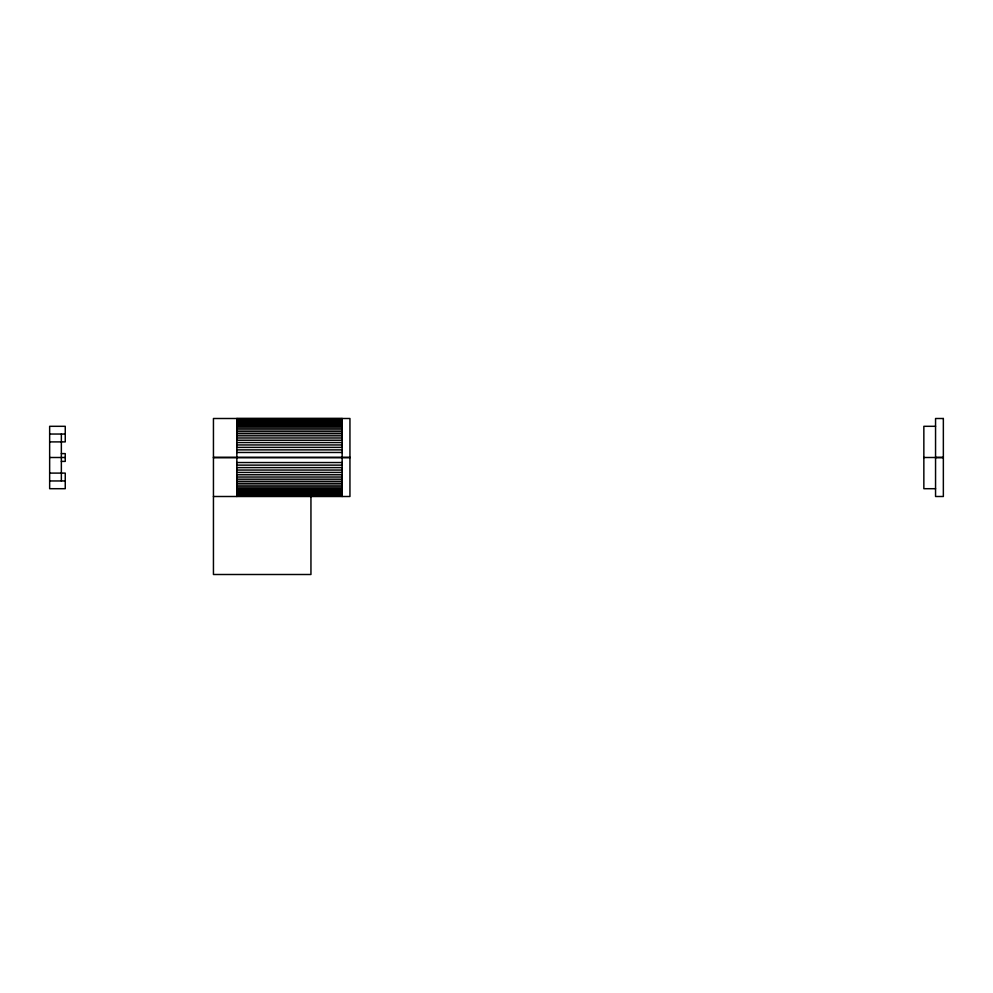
<?xml version="1.0" encoding="UTF-8"?>
<svg xmlns="http://www.w3.org/2000/svg" width="993" height="993" viewBox="0 0 993 993"><rect width="100%" height="100%" fill="white"/><g stroke="black" fill="none" stroke-linecap="round" stroke-linejoin="round"><path stroke-width="1.49" d="M236.843 418.587L342.151 418.587M236.843 418.835L342.151 418.835M236.843 419.245L342.151 419.245M236.843 419.828L342.151 419.828M236.843 420.56L342.151 420.56M236.843 421.466L342.151 421.466M236.843 422.509L342.151 422.509M236.843 423.713L342.151 423.713M236.843 425.066L342.151 425.066M935.555 426.307L923.85 426.307L923.85 488.705L935.555 488.705M236.843 426.543L342.151 426.543M236.843 428.157L342.151 428.157M236.843 429.907L342.151 429.907M236.843 431.769L342.151 431.769M236.843 433.742L342.151 433.742M49.65 434.04L65.253 434.04M236.843 435.815L342.151 435.815M236.843 437.987L342.151 437.987M236.843 440.234L342.151 440.234M49.65 441.897L65.253 441.897L65.253 426.307L49.65 426.307L49.65 488.705L65.253 488.705L65.253 473.102L49.65 473.102M236.843 442.555L342.151 442.555M236.843 444.951L342.151 444.951M236.843 447.396L342.151 447.396M236.843 449.879L342.151 449.879M236.843 452.473L342.151 452.473M61.355 453.602L65.253 453.602L65.253 461.397L61.355 461.397M213.445 457.239L349.946 457.239M935.555 457.239L943.35 457.239M49.65 457.5L65.253 457.5M923.85 457.5L935.555 457.5M213.445 457.761L349.946 457.761M935.555 457.761L943.35 457.761M236.843 462.539L342.151 462.539M236.843 465.121L342.151 465.121M236.843 467.604L342.151 467.604M236.843 470.049L342.151 470.049M236.843 472.445L342.151 472.445M236.843 474.766L342.151 474.766M236.843 477.025L342.151 477.025M236.843 479.185L342.151 479.185M49.65 480.96L65.253 480.96M236.843 481.27L342.151 481.27M236.843 483.243L342.151 483.243M236.843 485.105L342.151 485.105M236.843 486.843L342.151 486.843M236.843 488.457L342.151 488.457M236.843 489.946L342.151 489.946M236.843 491.287L342.151 491.287M236.843 492.491L342.151 492.491M236.843 493.546L342.151 493.546M236.843 494.44L342.151 494.44M236.843 495.184L342.151 495.184M236.843 495.755L342.151 495.755M236.843 496.177L342.151 496.177M213.445 496.5L349.946 496.5L349.946 418.5L213.445 418.5L213.445 574.5L310.946 574.5L310.946 496.5M342.151 418.5L342.151 496.5M236.843 418.5L236.843 496.5M61.355 434.04L61.355 480.96M943.35 418.5L935.555 418.5L935.555 496.5L943.35 496.5L943.35 418.5"/></g></svg>
